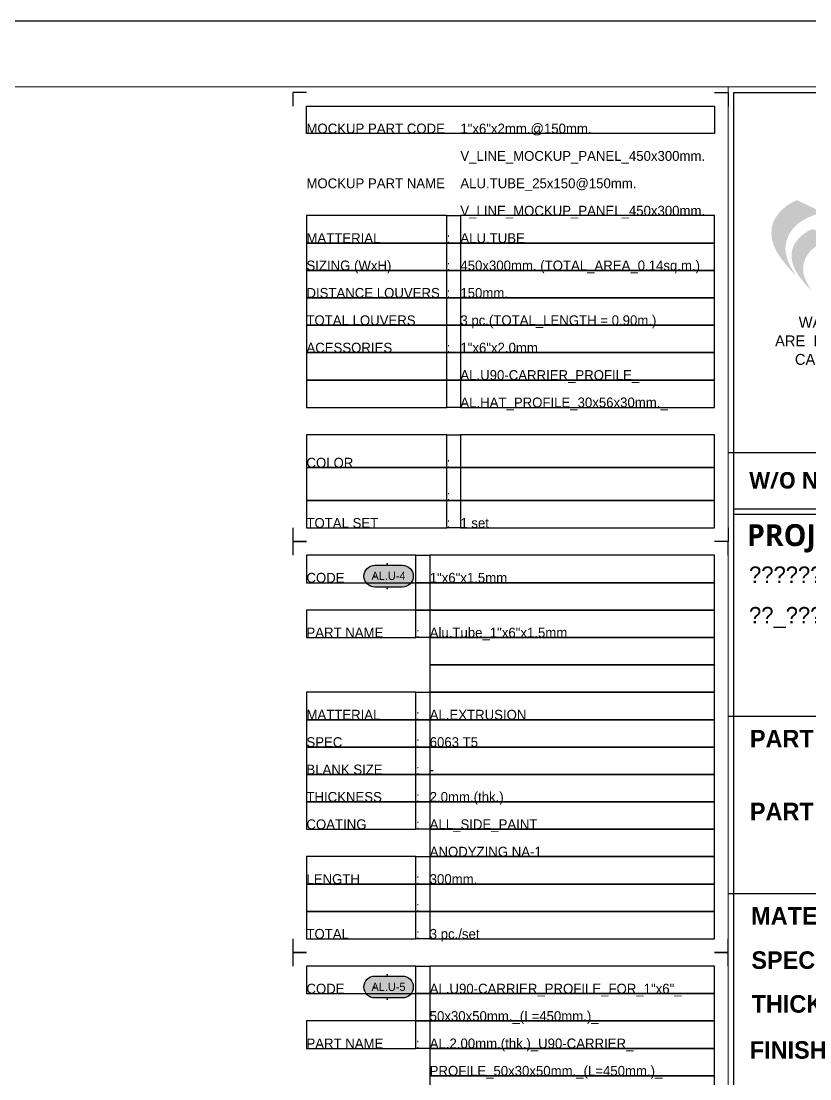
# Model space of a CAD drawing. Header units: millimetres. Extents: x -244126 to 368105, y -173968 to 259060.
# Drawn here: x -86034 to -85314, y 45374 to 46340 of the extents above; entities that cross this region are included whole.
import ezdxf
from ezdxf.enums import TextEntityAlignment as Align

# ---------------------------------------------------------------- set-up
doc = ezdxf.new("R2010")
doc.units = ezdxf.units.MM
doc.header["$MEASUREMENT"] = 0
for name, pattern in [('005_GG_TA_LINE', [13.75, 5, -1.25, 1.25, -1.25, 5]), ('BORDER2', [22.225, 6.35, -3.175, 6.35, -3.175, 0, -3.175]), ('TA_HL_003.00000', [19.5, 10.65, -8.85])]:
    doc.linetypes.add(name, pattern=pattern)
for name, color, linetype in [('000 - H A T C H', 8, 'Continuous'), ('000 - SYMBOL CON', 1, 'Continuous'), ('000 - T E X T', 4, 'Continuous'), ('000 - TITLEBLOCK', 4, 'Continuous'), ('A04_TUBE SERIES', 7, 'Continuous'), ('T E X T', 4, 'Continuous')]:
    doc.layers.add(name, color=color, linetype=linetype)
doc.styles.add('Cetury Gothic', font='GOTHIC.TTF')
doc.styles.add('MtXpl_BrowalliaUPC', font='BrowalliaUPC.ttf')
doc.styles.add('MtXpl_Century_Gothic', font='GOTHICB.TTF')
doc.styles.add('MtXpl_Malgun_Gothic', font='malgunbd.ttf')
doc.styles.add('TA', font='Cordia New.ttf', dxfattribs={"height": 4.5})

# ---------------------------------------------------------------- blocks, each defined once
blk = doc.blocks.new('A$Cfd196da9')
at = {"color": 0, "linetype": 'ByBlock', "const_width": 0.1}
blk.add_lwpolyline([(-143.5, -98), (96.5, -98), (96.5, 99), (-143.5, 99)], close=True, dxfattribs=at)
blk = doc.blocks.new('NEW LOGO FAMELINE')
h = blk.add_hatch(color=3)
h.dxf.hatch_style = 1
h.set_gradient(color1=(51, 51, 51), color2=(132, 132, 132), tint=1, name='INVHEMISPHERICAL')
edge = h.paths.add_edge_path()
edge.add_spline(control_points=[(167, -151.32), (166.23, -150.23), (164.65, -147.99), (161.93, -143.23), (159.34, -137.42), (158.42, -130.56), (159.39, -124.36), (161.91, -118.57), (166.75, -112.32), (175.33, -106.8), (182.66, -104.18), (186.72, -102.73)], knot_values=[0, 0, 0, 0, 3.999368, 8.221458, 16.423435, 22.935826, 28.683381, 35.030362, 41.70231, 52.106571, 65.045306, 65.045306, 65.045306, 65.045306], degree=3, periodic=0)
edge.add_line((186.72, -102.73), (167.49, -93.5))
edge.add_spline(control_points=[(167.49, -93.5), (165.34, -94.54), (160.7, -96.79), (154.84, -101.74), (150.27, -107.65), (147.97, -114.31), (147.79, -121.14), (149.64, -128.81), (153.35, -135.6), (157.92, -141.56), (162.08, -146.68), (165.31, -149.72), (167, -151.32)], knot_values=[0, 0, 0, 0, 7.114643, 15.455222, 22.761373, 29.246418, 36.248595, 42.954952, 52.716962, 59.173886, 65.493194, 72.469008, 72.469008, 72.469008, 72.469008], degree=3, periodic=0)
edge = h.paths.add_edge_path(flags=16)
edge.add_spline(control_points=[(174.43, -106.27), (174.09, -106.16), (172.5, -105.62), (168.59, -105.4), (162.71, -105.75), (156.24, -106.88), (152.58, -109.1), (150.99, -110.06)], knot_values=[0, 0, 0, 0, 1.056476, 5.025479, 11.599149, 18.811417, 24.352285, 24.352285, 24.352285, 24.352285], degree=3, periodic=0)
edge.add_spline(control_points=[(150.99, -110.06), (151.1, -109.8), (151.22, -109.55), (151.83, -108.27), (152.41, -107.3), (153.93, -105.14), (154.9, -103.99), (157.14, -101.65), (158.41, -100.51), (160.44, -98.96), (161.13, -98.47), (162.55, -97.56), (163.29, -97.13), (164.91, -96.25), (165.8, -95.8), (166.96, -95.23), (167.22, -95.1), (167.49, -94.97)], knot_values=[0.636744, 0.636744, 0.636744, 0.636744, 1.528083, 1.528083, 5.150301, 5.150301, 9.845601, 9.845601, 15.15015, 15.15015, 17.802424, 17.802424, 20.454698, 20.454698, 23.491903, 23.491903, 24.373762, 24.373762, 24.373762, 24.373762], degree=3, periodic=0)
edge.add_line((167.49, -94.97), (183.3, -102.55))
edge.add_spline(control_points=[(183.3, -102.55), (182.41, -102.88), (181.53, -103.21), (178.55, -104.36), (176.47, -105.24), (174.43, -106.27)], knot_values=[3.151221, 3.151221, 3.151221, 3.151221, 5.963358, 5.963358, 12.618488, 12.618488, 12.618488, 12.618488], degree=3, periodic=0)
h = blk.add_hatch(color=253)
h.dxf.hatch_style = 1
edge = h.paths.add_edge_path()
edge.add_spline(control_points=[(167.49, -94.97), (167.22, -95.1), (166.96, -95.23), (165.8, -95.8), (164.91, -96.25), (163.29, -97.13), (162.55, -97.56), (161.13, -98.47), (160.44, -98.96), (158.41, -100.51), (157.14, -101.65), (154.9, -103.99), (153.93, -105.14), (152.41, -107.3), (151.83, -108.27), (151.22, -109.55), (151.1, -109.8), (150.99, -110.06)], knot_values=[0.636744, 0.636744, 0.636744, 0.636744, 1.518603, 1.518603, 4.555808, 4.555808, 7.208082, 7.208082, 9.860357, 9.860357, 15.164905, 15.164905, 19.860205, 19.860205, 23.482423, 23.482423, 24.373762, 24.373762, 24.373762, 24.373762], degree=3, periodic=0)
edge.add_spline(control_points=[(150.99, -110.06), (152.58, -109.1), (156.24, -106.88), (162.71, -105.75), (168.59, -105.4), (172.5, -105.62), (174.09, -106.16), (174.43, -106.27)], knot_values=[0, 0, 0, 0, 5.540868, 12.753135, 19.326806, 23.295809, 24.352285, 24.352285, 24.352285, 24.352285], degree=3, periodic=0)
edge.add_spline(control_points=[(174.43, -106.27), (176.47, -105.24), (178.55, -104.36), (181.53, -103.21), (182.41, -102.88), (183.3, -102.55)], knot_values=[3.151221, 3.151221, 3.151221, 3.151221, 9.806351, 9.806351, 12.618488, 12.618488, 12.618488, 12.618488], degree=3, periodic=0)
edge.add_line((183.3, -102.55), (167.49, -94.97))
edge = h.paths.add_edge_path()
edge.add_spline(control_points=[(179.5, -116.76), (179.28, -116.87), (179.07, -116.97), (178.11, -117.44), (177.38, -117.81), (176.05, -118.54), (175.44, -118.89), (174.27, -119.64), (173.7, -120.04), (172.04, -121.31), (170.99, -122.26), (169.15, -124.18), (168.35, -125.13), (167.1, -126.9), (166.62, -127.7), (166.12, -128.75), (166.02, -128.96), (165.93, -129.17)], knot_values=[0.636744, 0.636744, 0.636744, 0.636744, 1.518603, 1.518603, 4.555808, 4.555808, 7.208082, 7.208082, 9.860357, 9.860357, 15.164905, 15.164905, 19.860205, 19.860205, 23.482423, 23.482423, 24.373762, 24.373762, 24.373762, 24.373762], degree=3, periodic=0)
edge.add_spline(control_points=[(165.93, -129.17), (166.29, -128.95), (166.65, -128.74), (167.01, -128.52)], knot_values=[0, 0, 0, 0, 1.522018, 1.522018, 1.522018, 1.522018], degree=3, periodic=0)
edge.add_spline(control_points=[(167.01, -128.52), (167.73, -128.1), (168.46, -127.69), (169.22, -127.34)], knot_values=[1.522018, 1.522018, 1.522018, 1.522018, 4.566053, 4.566053, 4.566053, 4.566053], degree=3, periodic=0)
edge.add_spline(control_points=[(169.22, -127.34), (169.46, -127.23), (170.22, -126.9), (171.01, -126.64), (171.56, -126.48)], knot_values=[4.566053, 4.566053, 4.566053, 4.566053, 5.540868, 7.610089, 7.610089, 7.610089, 7.610089], degree=3, periodic=0)
edge.add_spline(control_points=[(171.56, -126.48), (172.36, -126.26), (173.18, -126.09), (174.01, -125.96)], knot_values=[7.610089, 7.610089, 7.610089, 7.610089, 10.654125, 10.654125, 10.654125, 10.654125], degree=3, periodic=0)
edge.add_spline(control_points=[(174.01, -125.96), (174.59, -125.86), (175.84, -125.7), (177.08, -125.58), (177.76, -125.53)], knot_values=[10.654125, 10.654125, 10.654125, 10.654125, 12.753135, 15.220178, 15.220178, 15.220178, 15.220178], degree=3, periodic=0)
edge.add_spline(control_points=[(177.76, -125.53), (178.88, -125.45), (180.13, -125.41), (181.39, -125.43), (181.51, -125.44)], knot_values=[15.220178, 15.220178, 15.220178, 15.220178, 19.326806, 19.786231, 19.786231, 19.786231, 19.786231], degree=3, periodic=0)
edge.add_spline(control_points=[(181.51, -125.44), (182.14, -125.45), (182.77, -125.49), (183.39, -125.59)], knot_values=[19.786231, 19.786231, 19.786231, 19.786231, 22.069258, 22.069258, 22.069258, 22.069258], degree=3, periodic=0)
edge.add_spline(control_points=[(183.39, -125.59), (183.72, -125.64), (184.13, -125.72), (184.53, -125.84), (184.61, -125.86)], knot_values=[22.069258, 22.069258, 22.069258, 22.069258, 23.295809, 23.591276, 23.591276, 23.591276, 23.591276], degree=3, periodic=0)
edge.add_spline(control_points=[(184.61, -125.86), (184.81, -125.92), (185.01, -125.99), (185.21, -126.05)], knot_values=[23.591276, 23.591276, 23.591276, 23.591276, 24.352285, 24.352285, 24.352285, 24.352285], degree=3, periodic=0)
edge.add_spline(control_points=[(185.21, -126.05), (186.88, -125.21), (188.6, -124.49), (191.05, -123.54), (191.77, -123.26), (192.5, -123)], knot_values=[3.151221, 3.151221, 3.151221, 3.151221, 9.806351, 9.806351, 12.618488, 12.618488, 12.618488, 12.618488], degree=3, periodic=0)
edge.add_line((192.5, -123), (179.5, -116.76))
h = blk.add_hatch(color=3)
h.dxf.hatch_style = 1
h.set_gradient(color1=(51, 51, 51), color2=(132, 132, 132), tint=1, name='INVHEMISPHERICAL')
edge = h.paths.add_edge_path()
edge.add_spline(control_points=[(179.1, -163.1), (178.46, -162.21), (177.16, -160.37), (174.93, -156.45), (172.8, -151.67), (172.04, -146.03), (172.84, -140.93), (174.91, -136.17), (178.89, -131.03), (185.94, -126.49), (191.97, -124.33), (195.32, -123.14)], knot_values=[0, 0, 0, 0, 3.28902, 6.761203, 13.506384, 18.862075, 23.588778, 28.808439, 34.295348, 42.851654, 53.492273, 53.492273, 53.492273, 53.492273], degree=3, periodic=0)
edge.add_line((195.32, -123.14), (179.5, -115.56))
edge.add_spline(control_points=[(179.5, -115.56), (177.74, -116.41), (173.91, -118.26), (169.09, -122.33), (165.34, -127.19), (163.45, -132.67), (163.3, -138.28), (164.82, -144.6), (167.87, -150.18), (171.63, -155.08), (175.05, -159.29), (177.71, -161.79), (179.1, -163.1)], knot_values=[0, 0, 0, 0, 5.850974, 12.71014, 18.718608, 24.051811, 29.810295, 35.325501, 43.35363, 48.663707, 53.86061, 59.597414, 59.597414, 59.597414, 59.597414], degree=3, periodic=0)
edge = h.paths.add_edge_path(flags=16)
edge.add_spline(control_points=[(171.56, -126.48), (171.01, -126.64), (170.22, -126.9), (169.46, -127.23), (169.22, -127.34)], knot_values=[4.566053, 4.566053, 4.566053, 4.566053, 6.635274, 7.610089, 7.610089, 7.610089, 7.610089], degree=3, periodic=0)
edge.add_spline(control_points=[(169.22, -127.34), (168.46, -127.69), (167.73, -128.1), (167.01, -128.52)], knot_values=[1.522018, 1.522018, 1.522018, 1.522018, 4.566053, 4.566053, 4.566053, 4.566053], degree=3, periodic=0)
edge.add_spline(control_points=[(167.01, -128.52), (166.65, -128.74), (166.29, -128.95), (165.93, -129.17)], knot_values=[0, 0, 0, 0, 1.522018, 1.522018, 1.522018, 1.522018], degree=3, periodic=0)
edge.add_spline(control_points=[(165.93, -129.17), (166.02, -128.96), (166.12, -128.75), (166.62, -127.7), (167.1, -126.9), (168.35, -125.13), (169.15, -124.18), (170.99, -122.26), (172.04, -121.31), (173.7, -120.04), (174.27, -119.64), (175.44, -118.89), (176.05, -118.54), (177.38, -117.81), (178.11, -117.44), (179.07, -116.97), (179.28, -116.87), (179.5, -116.76)], knot_values=[0.636744, 0.636744, 0.636744, 0.636744, 1.528083, 1.528083, 5.150301, 5.150301, 9.845601, 9.845601, 15.15015, 15.15015, 17.802424, 17.802424, 20.454698, 20.454698, 23.491903, 23.491903, 24.373762, 24.373762, 24.373762, 24.373762], degree=3, periodic=0)
edge.add_line((179.5, -116.76), (192.5, -123))
edge.add_spline(control_points=[(192.5, -123), (191.77, -123.26), (191.05, -123.54), (188.6, -124.49), (186.88, -125.21), (185.21, -126.05)], knot_values=[3.151221, 3.151221, 3.151221, 3.151221, 5.963358, 5.963358, 12.618488, 12.618488, 12.618488, 12.618488], degree=3, periodic=0)
edge.add_spline(control_points=[(185.21, -126.05), (185.01, -125.99), (184.81, -125.92), (184.61, -125.86)], knot_values=[23.591276, 23.591276, 23.591276, 23.591276, 24.352285, 24.352285, 24.352285, 24.352285], degree=3, periodic=0)
edge.add_spline(control_points=[(184.61, -125.86), (184.53, -125.84), (184.13, -125.72), (183.72, -125.64), (183.39, -125.59)], knot_values=[22.069258, 22.069258, 22.069258, 22.069258, 22.364725, 23.591276, 23.591276, 23.591276, 23.591276], degree=3, periodic=0)
edge.add_spline(control_points=[(183.39, -125.59), (182.77, -125.49), (182.14, -125.45), (181.51, -125.44)], knot_values=[19.786231, 19.786231, 19.786231, 19.786231, 22.069258, 22.069258, 22.069258, 22.069258], degree=3, periodic=0)
edge.add_spline(control_points=[(181.51, -125.44), (181.39, -125.43), (180.13, -125.41), (178.88, -125.45), (177.76, -125.53)], knot_values=[15.220178, 15.220178, 15.220178, 15.220178, 15.679604, 19.786231, 19.786231, 19.786231, 19.786231], degree=3, periodic=0)
edge.add_spline(control_points=[(177.76, -125.53), (177.08, -125.58), (175.84, -125.7), (174.59, -125.86), (174.01, -125.96)], knot_values=[10.654125, 10.654125, 10.654125, 10.654125, 13.121167, 15.220178, 15.220178, 15.220178, 15.220178], degree=3, periodic=0)
edge.add_spline(control_points=[(174.01, -125.96), (173.18, -126.09), (172.36, -126.26), (171.56, -126.48)], knot_values=[7.610089, 7.610089, 7.610089, 7.610089, 10.654125, 10.654125, 10.654125, 10.654125], degree=3, periodic=0)
blk = doc.blocks.new('*U1673')
at = {"color": 3, "linetype": 'Continuous'}
for p, q in [((2450, 1706.48), (2890, 1706.48)), ((2450, 1465.71), (2890, 1465.71)), ((2890, 1303.62), (2450, 1303.62)), ((2890, 1303.62), (2450, 1303.62))]:
    blk.add_line(p, q, dxfattribs=at)
blk.add_lwpolyline([(2885, 1654.79), (2885, 1649.79), (2455, 1649.79), (2455, 1654.79)], close=True, dxfattribs=at)
at = {"layer": '000 - T E X T', "color": 3, "const_width": 1}
blk.add_lwpolyline([(2890, 70), (2450, 70), (2450, 2040), (2890, 2040)], close=True, dxfattribs=at)
at = {"layer": '000 - T E X T', "color": 3}
blk.add_lwpolyline([(2885, 75), (2455, 75), (2455, 2035), (2885, 2035)], close=True, dxfattribs=at)
at = {"layer": '000 - TITLEBLOCK', "color": 250}
blk.add_lwpolyline([(0, 0), (2970, 0), (2970, 2100), (0, 2100)], close=True, dxfattribs=at)
at = {"color": 3, "xscale": 1.189557145183746, "yscale": 1.189557145183746, "zscale": 1.189557145183746}
blk.add_blockref('NEW LOGO FAMELINE', (2313.43, 2047.87), dxfattribs=at)
at = {"layer": '000 - T E X T', "color": 3, "xscale": 10, "yscale": 10, "zscale": 10}
blk.add_blockref('A$Cfd196da9', (1485, 1050), dxfattribs=at)
at = {"color": 4, "style": 'TA'}
blk.add_attdef('PAPER_SIZE', text='', height=12.51, dxfattribs=at).set_placement((2843, 49.87), align=Align.MIDDLE_RIGHT)
blk.add_attdef('SCALE_SIZE', text='', height=12.51, dxfattribs=at).set_placement((2867.55, 50.13), align=Align.MIDDLE_LEFT)
at = {"layer": '000 - T E X T', "color": 250, "style": 'TA'}
for tag, height, p in [('SUPERLINK', 10, (86.32, 2078.83)), ('NAMEFILE', 10, (86.32, 2058.82)), ('SC', 200, (16.82, 1876.05))]:
    blk.add_attdef(tag, text='', height=height, dxfattribs=at).set_placement(p, align=Align.MIDDLE_LEFT)
at = {"layer": '000 - T E X T', "color": 4, "style": 'TA'}
for tag, height, p in [('NAME_JOB_1', 10, (2618.33, 1691.25)), ('NAME_JOB_2', 10, (2618.33, 1669.43)), ('NAME_PROJECT_1', 15, (2469.03, 1594.85)), ('NAME_PROJECT_2', 15, (2469.03, 1557.85)), ('NAME_PROJECT_3', 15, (2469.03, 1520.85)), ('CODE_VALUE_1', 9.5, (2605.74, 1445.61)), ('CODE_VALUE_2', 9.5, (2605.74, 1415.61)), ('PART_NAME_VALUE_1', 9.5, (2605.74, 1379.37)), ('PART_NAME_VALUE_2', 9.5, (2605.74, 1349.37)), ('PART_NAME_VALUE_3', 9.5, (2605.74, 1319.37)), ('MATTERIAL_VALUE_1', 18, (2609.78, 1284.52)), ('SPEC_VALUE', 18, (2609.78, 1243.42)), ('THICKNESS_VALUE', 18, (2609.78, 1202.64)), ('COATING_VALUE_1', 18, (2609.78, 1162.5)), ('COATING_VALUE_2', 18, (2609.78, 1122.36)), ('NAME_TITLE_1', 12, (2472.53, 388.09)), ('NAME_TITLE_2', 12, (2472.53, 354.79)), ('NAME_TITLE_3', 12, (2472.53, 321.49)), ('DRAWING_NO1', 12, (2473.05, 164.58)), ('DRAWING_NO2', 12, (2473.05, 124.57))]:
    blk.add_attdef(tag, text='', height=height, dxfattribs=at).set_placement(p, align=Align.MIDDLE_LEFT)
for tag, p in [('NAME_DAFT', (2767.05, 681.08)), ('NAME_CHECKED', (2767.05, 612.98)), ('NAME_DESIGNER', (2767.05, 546.06)), ('NAME_DESIGN_MGR', (2767.05, 475.58))]:
    blk.add_attdef(tag, text='', height=18, dxfattribs=at).set_placement(p, align=Align.MIDDLE_CENTER)
for tag, p, height in [('REV', (2767.63, 251.25), 18.76), ('NAME_REMARK', (276.43, 86.52), 20)]:
    blk.add_attdef(tag, p, '', height=height, dxfattribs=at)
at = {"layer": '000 - T E X T', "color": 4, "style": 'Cetury Gothic'}
for tag, p in [('SHEET_NO.', (2807.89, 169.99)), ('TOTAL_SHEET_NO.', (2804.83, 88.2))]:
    blk.add_attdef(tag, text='', height=18, dxfattribs=at).set_placement(p, align=Align.CENTER)
at = {"layer": 'T E X T', "color": 4, "linetype": '005_GG_TA_LINE'}
for s, height, style, p in [(' WARNING :         ALL  DESIGN  AND  DRAWING', 10, 'Cetury Gothic', (2510.63, 1820.15)), ('ARE  PROPERTY  OF  FAMELINE  PRODUCTS  CO.,LTD.', 10, 'Cetury Gothic', (2492.77, 1803.23)), (' CANNOT   USED   WITHOUT   THEIR   PERMISSION', 10, 'Cetury Gothic', (2507.18, 1786.32)), ('W/O N0. :', 15, 'MtXpl_Malgun_Gothic', (2469.25, 1673.46)), ('PROJECT :', 20, 'MtXpl_Malgun_Gothic', (2467.08, 1620.91)), ('PART CODE :', 16, 'MtXpl_Century_Gothic', (2469.77, 1437.18)), ('PART NAME :', 16, 'MtXpl_Century_Gothic', (2469.77, 1370.75)), ('MATERIAL', 16, 'MtXpl_Century_Gothic', (2470.97, 1275.49)), ('SPEC', 16, 'MtXpl_Century_Gothic', (2471.14, 1235.08)), ('THICKNESS', 16, 'MtXpl_Century_Gothic', (2471.33, 1195.08)), ('FINISH', 16, 'MtXpl_Century_Gothic', (2469.71, 1153.06))]:
    blk.add_text(s, height=height, dxfattribs=dict(at, style=style)).set_placement(p)
blk = doc.blocks.new('*U1652')
at = {"layer": 'Defpoints', "color": 250}
for points in [[(0, 2.5), (-2.5, 2.5), (-2.5, 0)], [(74.5, 2.5), (77, 2.5), (77, 0)], [(-2.5, -77), (-2.5, -79.5), (0, -79.5)], [(77, -77), (77, -79.5), (74.5, -79.5)]]:
    blk.add_lwpolyline(points, dxfattribs=at)
for points in [[(0, 0), (74.5, 0), (74.5, -5), (0, -5)], [(0, -25), (25.6, -25), (25.6, -20), (0, -20)], [(25.6, -20), (28.1, -20), (28.1, -25), (25.6, -25)], [(28.1, -25), (74.5, -25), (74.5, -20), (28.1, -20)], [(0, -30), (25.6, -30), (25.6, -25), (0, -25)], [(25.6, -25), (28.1, -25), (28.1, -30), (25.6, -30)], [(28.1, -30), (74.5, -30), (74.5, -25), (28.1, -25)], [(0, -35), (25.6, -35), (25.6, -30), (0, -30)], [(25.6, -30), (28.1, -30), (28.1, -35), (25.6, -35)], [(28.1, -35), (74.5, -35), (74.5, -30), (28.1, -30)], [(0, -40), (25.6, -40), (25.6, -35), (0, -35)], [(25.6, -35), (28.1, -35), (28.1, -40), (25.6, -40)], [(28.1, -40), (74.5, -40), (74.5, -35), (28.1, -35)], [(0, -45), (25.6, -45), (25.6, -40), (0, -40)], [(25.6, -40), (28.1, -40), (28.1, -45), (25.6, -45)], [(28.1, -45), (74.5, -45), (74.5, -40), (28.1, -40)], [(0, -50), (25.6, -50), (25.6, -45), (0, -45)], [(25.6, -45), (28.1, -45), (28.1, -50), (25.6, -50)], [(28.1, -50), (74.5, -50), (74.5, -45), (28.1, -45)], [(0, -55), (25.6, -55), (25.6, -50), (0, -50)], [(25.6, -50), (28.1, -50), (28.1, -55), (25.6, -55)], [(28.1, -55), (74.5, -55), (74.5, -50), (28.1, -50)], [(0, -66), (25.6, -66), (25.6, -60), (0, -60)], [(25.6, -60), (28.1, -60), (28.1, -66), (25.6, -66)], [(28.1, -66), (74.5, -66), (74.5, -60), (28.1, -60)], [(0, -72), (25.6, -72), (25.6, -66), (0, -66)], [(25.6, -66), (28.1, -66), (28.1, -72), (25.6, -72)], [(28.1, -72), (74.5, -72), (74.5, -66), (28.1, -66)], [(0, -77), (25.6, -77), (25.6, -72), (0, -72)], [(25.6, -72), (28.1, -72), (28.1, -77), (25.6, -77)], [(28.1, -77), (74.5, -77), (74.5, -72), (28.1, -72)]]:
    blk.add_lwpolyline(points, close=True, dxfattribs=at)
at = {"layer": '000 - T E X T', "linetype": 'BORDER2', "style": 'TA'}
for s, p in [('MOCKUP PART CODE', (0, -5)), ('MOCKUP PART NAME', (0, -15)), ('MATTERIAL', (0, -25)), (':', (25.6, -25)), ('SIZING (WxH)', (0, -30)), (':', (25.6, -30)), ('DISTANCE LOUVERS', (0, -35)), (':', (25.6, -35)), ('TOTAL LOUVERS', (0, -40)), ('ACESSORIES', (0, -45)), (':', (25.6, -45)), (':', (25.6, -66)), (':', (25.6, -72)), ('TOTAL SET', (0, -77)), (':', (25.6, -77))]:
    blk.add_text(s, height=1.8, dxfattribs=at).set_placement(p)
blk.add_text('COLOR', height=1.8, dxfattribs=at).set_placement((0, -65.1), align=Align.MIDDLE_LEFT)
at = {"layer": '000 - T E X T', "style": 'TA'}
for tag, p in [('CODE_VALUE_1', (28.1, -5)), ('CODE_VALUE_2', (28.1, -10)), ('PART_NAME_VALUE_1', (28.1, -15)), ('PART_NAME_VALUE_2', (28.1, -20)), ('MATTERIAL_VALUE', (28.1, -25)), ('SIZING_VALUE', (28.1, -30)), ('DISTANCE_LOUVERS_VALUE', (28.1, -35)), ('TOTAL_LOUVERS_VALUE1', (28.1, -40)), ('ACESSORIES_VALUE1', (28.1, -45)), ('ACESSORIES_VALUE2', (28.1, -50)), ('ACESSORIES_VALUE3', (28.1, -55)), ('COATING_VALUE_1', (28.1, -66)), ('COATING_VALUE_2', (28.1, -72)), ('TOTAL_SET_VALUE', (28.1, -77))]:
    blk.add_attdef(tag, p, '', height=1.8, dxfattribs=at)
blk = doc.blocks.new('A$C829836ee')
for p in [(0, 3), (0, -3)]:
    blk.add_point(p)
blk = doc.blocks.new('*U5038')
at = {"layer": '000 - H A T C H'}
h = blk.add_hatch(color=250, dxfattribs=at)
h.dxf.hatch_style = 1
edge = h.paths.add_edge_path()
edge.add_arc((12.5, -3.8), 2, 90, 270, ccw=False)
edge.add_line((12.5, -1.8), (17.5, -1.8))
edge.add_arc((17.5, -3.8), 2, -90, 90, ccw=False)
edge.add_line((17.5, -5.8), (12.5, -5.8))
at = {"layer": '000 - SYMBOL CON', "color": 2}
blk.add_lwpolyline([(12.5, -5.8, -1), (12.5, -1.8), (17.5, -1.8, -1), (17.5, -5.8)], format="xyb", close=True, dxfattribs=at)
at = {"layer": 'A04_TUBE SERIES', "color": 3}
blk.add_point((12.41, -3.8), dxfattribs=at)
at = {"layer": 'Defpoints', "color": 250}
for points in [[(0, 2.5), (-2.5, 2.5), (-2.5, 0)], [(77, 0), (77, 2.5), (74.5, 2.5)], [(-2.5, -70), (-2.5, -72.5), (0, -72.5)], [(74.5, -72.5), (77, -72.5), (77, -70)]]:
    blk.add_lwpolyline(points, dxfattribs=at)
for points in [[(0, -5), (20, -5), (20, 0), (0, 0)], [(20, 0), (22.5, 0), (22.5, -5), (20, -5)], [(22.5, -5), (74.5, -5), (74.5, 0), (22.5, 0)], [(20, -5), (22.5, -5), (22.5, -10), (20, -10)], [(22.5, -10), (74.5, -10), (74.5, -5), (22.5, -5)], [(0, -15), (20, -15), (20, -10), (0, -10)], [(20, -10), (22.5, -10), (22.5, -15), (20, -15)], [(22.5, -15), (74.5, -15), (74.5, -10), (22.5, -10)], [(22.5, -20), (74.5, -20), (74.5, -15), (22.5, -15)], [(22.5, -25), (74.5, -25), (74.5, -20), (22.5, -20)], [(0, -30), (20, -30), (20, -25), (0, -25)], [(20, -25), (22.5, -25), (22.5, -30), (20, -30)], [(22.5, -30), (74.5, -30), (74.5, -25), (22.5, -25)], [(0, -35), (20, -35), (20, -30), (0, -30)], [(20, -30), (22.5, -30), (22.5, -35), (20, -35)], [(22.5, -35), (74.5, -35), (74.5, -30), (22.5, -30)], [(0, -40), (20, -40), (20, -35), (0, -35)], [(20, -35), (22.5, -35), (22.5, -40), (20, -40)], [(22.5, -40), (74.5, -40), (74.5, -35), (22.5, -35)], [(0, -45), (20, -45), (20, -40), (0, -40)], [(20, -40), (22.5, -40), (22.5, -45), (20, -45)], [(22.5, -45), (74.5, -45), (74.5, -40), (22.5, -40)], [(0, -50), (20, -50), (20, -45), (0, -45)], [(20, -45), (22.5, -45), (22.5, -50), (20, -50)], [(22.5, -50), (74.5, -50), (74.5, -45), (22.5, -45)], [(22.5, -55), (74.5, -55), (74.5, -50), (22.5, -50)], [(0, -60), (20, -60), (20, -55), (0, -55)], [(20, -55), (22.5, -55), (22.5, -60), (20, -60)], [(22.5, -60), (74.5, -60), (74.5, -55), (22.5, -55)], [(0, -65), (20, -65), (20, -60), (0, -60)], [(20, -60), (22.5, -60), (22.5, -65), (20, -65)], [(22.5, -65), (74.5, -65), (74.5, -60), (22.5, -60)], [(0, -70), (20, -70), (20, -65), (0, -65)], [(20, -65), (22.5, -65), (22.5, -70), (20, -70)], [(22.5, -70), (74.5, -70), (74.5, -65), (22.5, -65)]]:
    blk.add_lwpolyline(points, close=True, dxfattribs=at)
at = {"xscale": 0.7454636594928784, "yscale": 0.7454636594928784, "zscale": 0.7454636594928784}
blk.add_blockref('A$C829836ee', (14.71, -3.8), dxfattribs=at)
at = {"layer": '000 - T E X T', "linetype": 'BORDER2', "style": 'TA'}
for s, p in [('CODE', (0, -5)), ('PART NAME', (0, -15)), (':', (20, -15)), ('MATTERIAL', (0, -30)), (':', (20, -30)), ('SPEC', (0, -35)), (':', (20, -35)), ('BLANK SIZE', (0, -40)), (':', (20, -40)), ('THICKNESS', (0, -45)), (':', (20, -45)), ('COATING', (0, -50)), (':', (20, -50)), ('LENGTH', (0, -60)), (':', (20, -60)), (':', (20, -65)), ('TOTAL', (0, -70)), (':', (20, -70))]:
    blk.add_text(s, height=1.8, dxfattribs=at).set_placement(p)
at = {"layer": '000 - T E X T', "style": 'TA', "flags": 1}
blk.add_attdef('BLK_NAME', (1.99, 0.93), '', height=1.8, dxfattribs=at)
at = {"layer": '000 - T E X T', "style": 'MtXpl_BrowalliaUPC'}
blk.add_attdef('NO.CODE', text='', height=1.49, dxfattribs=at).set_placement((14.98, -3.76), align=Align.MIDDLE_CENTER)
at = {"layer": '000 - T E X T', "style": 'TA'}
for tag, p in [('CODE_VALUE_1', (22.5, -5)), ('CODE_VALUE_2', (22.5, -10)), ('PART_NAME_VALUE_1', (22.5, -15)), ('PART_NAME_VALUE_2', (22.5, -20)), ('PART_NAME_VALUE_3', (22.5, -25)), ('MATTERIAL_VALUE_1', (22.5, -30)), ('SPEC_VALUE', (22.5, -35)), ('BLANK_SIZE_VALUE', (22.5, -40)), ('THICKNESS_VALUE', (22.5, -45)), ('COATING_VALUE_1', (22.5, -50)), ('COATING_VALUE_2', (22.5, -55)), ('LENGTH_VALUE_1', (22.5, -60)), ('LENGTH_VALUE_2', (22.5, -65)), ('TOTAL_VALUE', (22.5, -70))]:
    blk.add_attdef(tag, p, '', height=1.8, dxfattribs=at)

msp = doc.modelspace()

# ---------------------------------------------------------------- block references
at = {"color": 2, "linetype": 'TA_HL_003.00000'}
ref = msp.add_blockref('*U1673', (-87838.71316, 44239.78993), dxfattribs=at)
ref.add_attrib('NAME_PROJECT_1', 'คลีนิกเอกมัย_ซอย12', dxfattribs={"layer": '000 - T E X T', "color": 4, "height": 15, "style": 'TA'}).set_placement((-85369.68041, 45834.63529), align=Align.MIDDLE_LEFT)
ref.add_attrib('NAME_PROJECT_2', 'พอ_สถาปัตย์', dxfattribs={"layer": '000 - T E X T', "color": 4, "height": 15, "style": 'TA'}).set_placement((-85369.68041, 45797.63529), align=Align.MIDDLE_LEFT)
at = {"layer": 'A04_TUBE SERIES', "color": 3, "xscale": 5, "yscale": 5, "zscale": 5}
for name, p, values in [('*U1652', (-85773.71316, 46262.28993), {'CODE_VALUE_1': '1"x6"x2mm.@150mm.', 'CODE_VALUE_2': 'V_LINE_MOCKUP_PANEL_450x300mm.', 'PART_NAME_VALUE_1': 'ALU.TUBE_25x150@150mm.', 'PART_NAME_VALUE_2': 'V_LINE_MOCKUP_PANEL_450x300mm.', 'MATTERIAL_VALUE': 'ALU.TUBE', 'SIZING_VALUE': '450x300mm. (TOTAL_AREA_0.14sq.m.)', 'DISTANCE_LOUVERS_VALUE': '150mm.', 'TOTAL_LOUVERS_VALUE1': '3 pc.(TOTAL_LENGTH = 0.90m.)', 'ACESSORIES_VALUE1': '1"x6"x2.0mm', 'ACESSORIES_VALUE2': 'AL.U90-CARRIER_PROFILE_', 'ACESSORIES_VALUE3': 'AL.HAT_PROFILE_30x56x30mm._', 'TOTAL_SET_VALUE': '1 set'}), ('*U5038', (-85773.71316, 45852.28993), {'NO.CODE': 'AL.U-4', 'CODE_VALUE_1': '1"x6"x1.5mm', 'PART_NAME_VALUE_1': 'Alu.Tube_1"x6"x1.5mm', 'MATTERIAL_VALUE_1': 'AL.EXTRUSION', 'SPEC_VALUE': '6063 T5', 'BLANK_SIZE_VALUE': '-', 'THICKNESS_VALUE': '2.0mm.(thk.)', 'COATING_VALUE_1': 'ALL_SIDE_PAINT', 'COATING_VALUE_2': 'ANODYZING NA-1', 'LENGTH_VALUE_1': '300mm. ', 'TOTAL_VALUE': '3 pc./set'}), ('*U5038', (-85773.71316, 45477.28993), {'NO.CODE': 'AL.U-5', 'CODE_VALUE_1': 'AL.U90-CARRIER_PROFILE_FOR_1"x6"_', 'CODE_VALUE_2': '50x30x50mm._(L=450mm.)_', 'PART_NAME_VALUE_1': 'AL.2.00mm.(thk.)_U90-CARRIER_', 'PART_NAME_VALUE_2': 'PROFILE_50x30x50mm._(L=450mm.)_', 'MATTERIAL_VALUE_1': 'AL.SHEET', 'SPEC_VALUE': '1100 H14', 'THICKNESS_VALUE': '2.0mm.(thk.)', 'COATING_VALUE_1': 'ALL_SIDE_PAINT', 'COATING_VALUE_2': 'MT-0112', 'TOTAL_VALUE': '2 pc./set'})]:
    msp.add_blockref(name, p, dxfattribs=at).add_auto_attribs(values)

doc.saveas('drawing.dxf')
